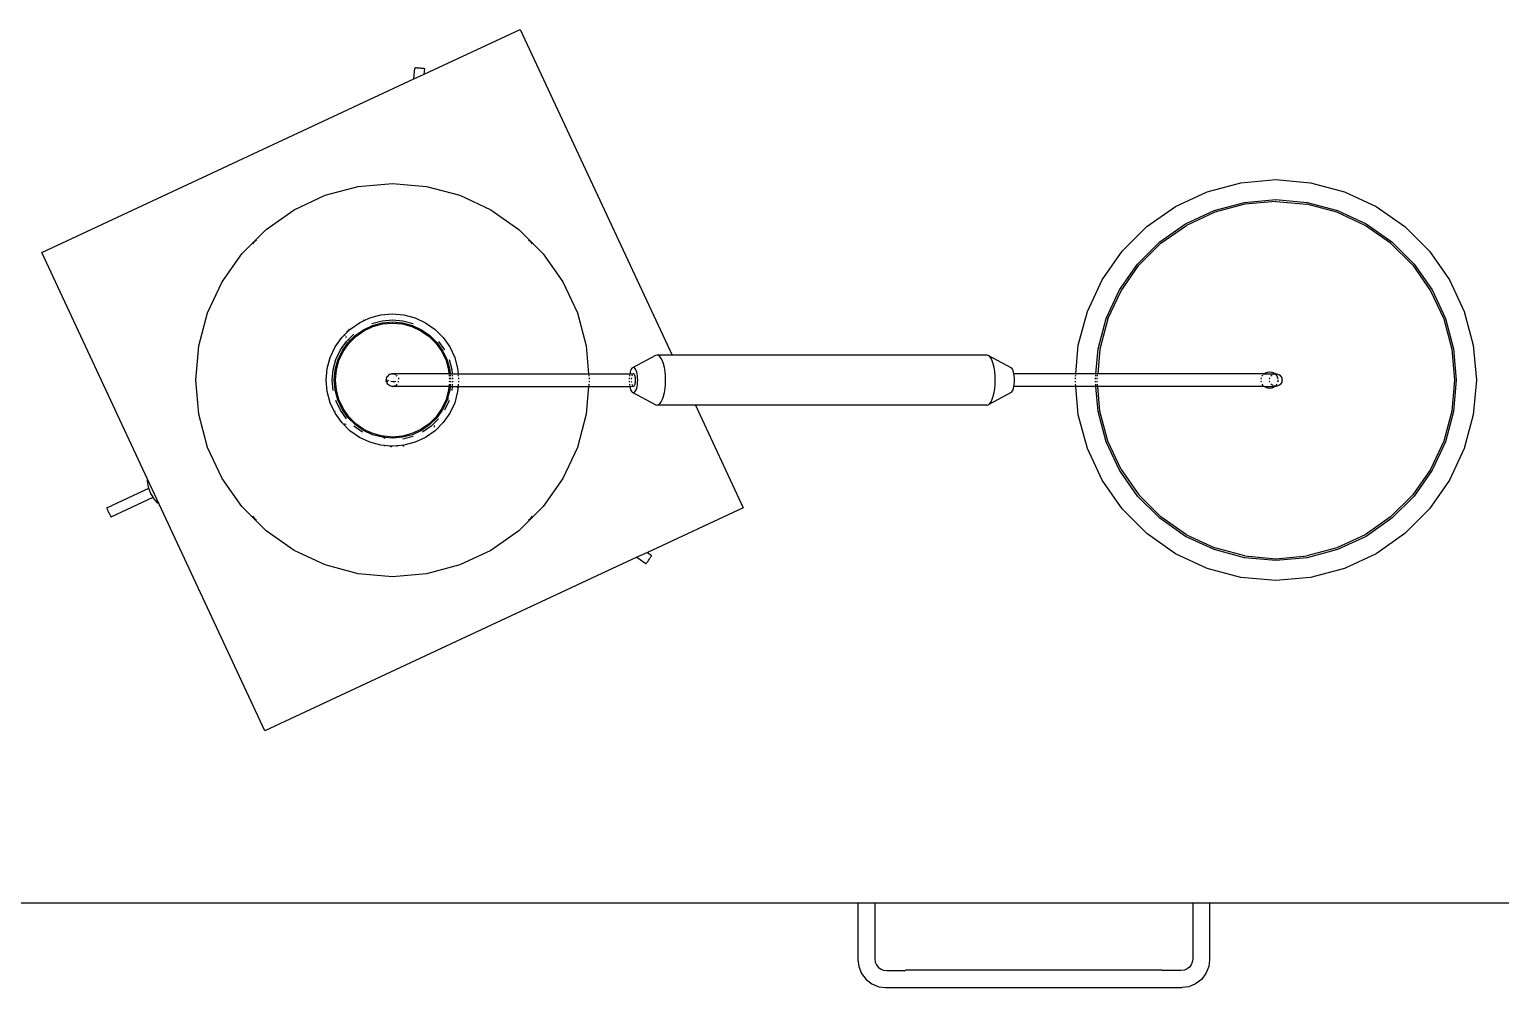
# Model space of a CAD drawing. Header units: metres. Extents: x 2.3 to 15.1, y 3 to 5.1.
# Drawn here: x 5.5207 to 5.9902, y 3.3963 to 3.7022 of the extents above; entities that cross this region are included whole.
import ezdxf

# ---------------------------------------------------------------- set-up
doc = ezdxf.new("R2010")
doc.units = ezdxf.units.M
doc.layers.add('Edges', color=7, linetype='Continuous')

# ---------------------------------------------------------------- blocks, each defined once
blk = doc.blocks.new('Chemistry Lab table pl')
at = {"layer": 'Edges'}
for p, q in [((5.64671, 3.68796), (5.67731, 3.70223)), ((5.67731, 3.70223), (5.72578, 3.59828)), ((5.52461, 3.63102), (5.64336, 3.6864)), ((5.64336, 3.6864), (5.64367, 3.68988)), ((5.64336, 3.6864), (5.64671, 3.68796)), ((5.64369, 3.68989), (5.64367, 3.68988)), ((5.64367, 3.68988), (5.64369, 3.68986)), ((5.64377, 3.6899), (5.64369, 3.68989)), ((5.64369, 3.68986), (5.64376, 3.68983)), ((5.64389, 3.68991), (5.64377, 3.6899)), ((5.64405, 3.68991), (5.64389, 3.68991)), ((5.64424, 3.68991), (5.64405, 3.68991)), ((5.64447, 3.6899), (5.64424, 3.68991)), ((5.64472, 3.68988), (5.64447, 3.6899)), ((5.64499, 3.68986), (5.64472, 3.68988)), ((5.64527, 3.68984), (5.64499, 3.68986)), ((5.64555, 3.68981), (5.64527, 3.68984)), ((5.64581, 3.68979), (5.64555, 3.68981)), ((5.64607, 3.68976), (5.64581, 3.68979)), ((5.64629, 3.68973), (5.64607, 3.68976)), ((5.64649, 3.6897), (5.64629, 3.68973)), ((5.64665, 3.68967), (5.64649, 3.6897)), ((5.64676, 3.68964), (5.64665, 3.68967)), ((5.64671, 3.68796), (5.64685, 3.6896)), ((5.64683, 3.68962), (5.64676, 3.68964)), ((5.64685, 3.6896), (5.64683, 3.68962)), ((5.62566, 3.65211), (5.63656, 3.65306)), ((5.63656, 3.65306), (5.64746, 3.65211)), ((5.89658, 3.65042), (5.90735, 3.6533)), ((5.90735, 3.6533), (5.91847, 3.65428)), ((5.91847, 3.65428), (5.92958, 3.6533)), ((5.92958, 3.6533), (5.94036, 3.65042)), ((5.60517, 3.64465), (5.61509, 3.64927)), ((5.61509, 3.64927), (5.62566, 3.65211)), ((5.64746, 3.65211), (5.65803, 3.64927)), ((5.65803, 3.64927), (5.66795, 3.64465)), ((5.88647, 3.6457), (5.89658, 3.65042)), ((5.94036, 3.65042), (5.95047, 3.6457)), ((5.5962, 3.63837), (5.60517, 3.64465)), ((5.66795, 3.64465), (5.67692, 3.63837)), ((5.87733, 3.6393), (5.88647, 3.6457)), ((5.88967, 3.64016), (5.89877, 3.6444)), ((5.89896, 3.64386), (5.88996, 3.63966)), ((5.89877, 3.6444), (5.90846, 3.647)), ((5.90856, 3.64643), (5.89896, 3.64386)), ((5.90846, 3.647), (5.91847, 3.64788)), ((5.91847, 3.6473), (5.90856, 3.64643)), ((5.91847, 3.64788), (5.92847, 3.647)), ((5.91847, 3.6473), (5.92837, 3.64643)), ((5.93797, 3.64386), (5.92837, 3.64643)), ((5.92847, 3.647), (5.93817, 3.6444)), ((5.94698, 3.63966), (5.93797, 3.64386)), ((5.93817, 3.6444), (5.94727, 3.64016)), ((5.95047, 3.6457), (5.95961, 3.6393)), ((5.86944, 3.63142), (5.87733, 3.6393)), ((5.88144, 3.6344), (5.88967, 3.64016)), ((5.88181, 3.63396), (5.88996, 3.63966)), ((5.95512, 3.63396), (5.94698, 3.63966)), ((5.94727, 3.64016), (5.95549, 3.6344)), ((5.95961, 3.6393), (5.96749, 3.63142)), ((5.58847, 3.63063), (5.5962, 3.63837)), ((5.59244, 3.6344), (5.59186, 3.63372)), ((5.59312, 3.63497), (5.59244, 3.6344)), ((5.67692, 3.63837), (5.68465, 3.63063)), ((5.68068, 3.6344), (5.68, 3.63497)), ((5.68126, 3.63372), (5.68068, 3.6344)), ((5.87434, 3.6273), (5.88144, 3.6344)), ((5.95549, 3.6344), (5.96259, 3.6273)), ((5.55835, 3.55867), (5.52461, 3.63102)), ((5.58219, 3.62167), (5.58847, 3.63063)), ((5.68465, 3.63063), (5.69093, 3.62167)), ((5.86304, 3.62228), (5.86944, 3.63142)), ((5.87478, 3.62693), (5.88181, 3.63396)), ((5.95512, 3.63396), (5.96215, 3.62693)), ((5.96749, 3.63142), (5.97389, 3.62228)), ((5.86858, 3.61908), (5.87434, 3.6273)), ((5.86908, 3.61879), (5.87478, 3.62693)), ((5.96215, 3.62693), (5.96785, 3.61879)), ((5.96259, 3.6273), (5.96835, 3.61908)), ((5.57756, 3.61175), (5.58219, 3.62167)), ((5.69093, 3.62167), (5.69556, 3.61175)), ((5.85833, 3.61217), (5.86304, 3.62228)), ((5.97389, 3.62228), (5.97861, 3.61217)), ((5.86434, 3.60998), (5.86858, 3.61908)), ((5.86488, 3.60978), (5.86908, 3.61879)), ((5.96785, 3.61879), (5.97205, 3.60978)), ((5.96835, 3.61908), (5.97259, 3.60998)), ((5.57473, 3.60118), (5.57756, 3.61175)), ((5.62934, 3.61012), (5.63289, 3.61108)), ((5.63289, 3.61108), (5.63656, 3.6114)), ((5.63656, 3.6114), (5.64023, 3.61108)), ((5.64023, 3.61108), (5.64378, 3.61012)), ((5.69556, 3.61175), (5.69839, 3.60118)), ((5.85544, 3.60139), (5.85833, 3.61217)), ((5.97861, 3.61217), (5.98149, 3.60139)), ((5.62128, 3.60475), (5.62298, 3.60646)), ((5.62191, 3.60571), (5.62223, 3.60594)), ((5.62223, 3.60594), (5.62271, 3.60643)), ((5.62271, 3.60643), (5.62284, 3.60663)), ((5.62298, 3.60646), (5.626, 3.60857)), ((5.62463, 3.60449), (5.62728, 3.60635)), ((5.62487, 3.60421), (5.62746, 3.60603)), ((5.626, 3.60857), (5.62755, 3.60929)), ((5.62728, 3.60635), (5.63021, 3.60772)), ((5.62739, 3.60945), (5.62737, 3.60947)), ((5.62755, 3.60929), (5.62739, 3.60945)), ((5.62746, 3.60603), (5.63034, 3.60737)), ((5.62755, 3.60929), (5.62934, 3.61012)), ((5.62999, 3.60832), (5.63323, 3.60919)), ((5.63021, 3.60772), (5.63334, 3.60855)), ((5.63034, 3.60737), (5.6334, 3.60819)), ((5.63323, 3.60919), (5.63656, 3.60948)), ((5.63334, 3.60855), (5.63656, 3.60884)), ((5.6334, 3.60819), (5.63656, 3.60847)), ((5.63656, 3.60948), (5.63989, 3.60919)), ((5.63656, 3.60884), (5.63978, 3.60855)), ((5.63656, 3.60847), (5.63972, 3.60819)), ((5.63972, 3.60819), (5.64278, 3.60737)), ((5.63978, 3.60855), (5.64291, 3.60772)), ((5.63989, 3.60919), (5.64313, 3.60832)), ((5.64278, 3.60737), (5.64565, 3.60603)), ((5.64291, 3.60772), (5.64584, 3.60635)), ((5.64378, 3.61012), (5.64712, 3.60857)), ((5.64565, 3.60603), (5.64825, 3.60421)), ((5.64584, 3.60635), (5.64849, 3.60449)), ((5.64611, 3.60682), (5.64609, 3.60684)), ((5.64712, 3.60857), (5.65013, 3.60646)), ((5.65013, 3.60646), (5.65274, 3.60385)), ((5.86174, 3.60028), (5.86434, 3.60998)), ((5.86488, 3.60978), (5.86231, 3.60018)), ((5.97205, 3.60978), (5.97462, 3.60018)), ((5.97259, 3.60998), (5.97519, 3.60028)), ((5.57378, 3.59028), (5.57473, 3.60118)), ((5.61827, 3.60084), (5.62038, 3.60385)), ((5.61993, 3.59988), (5.62185, 3.60262)), ((5.62038, 3.60385), (5.62128, 3.60475)), ((5.62049, 3.59956), (5.62234, 3.60221)), ((5.62081, 3.59937), (5.62263, 3.60197)), ((5.62117, 3.60498), (5.62128, 3.60475)), ((5.62128, 3.60475), (5.62139, 3.6045)), ((5.62156, 3.60424), (5.62179, 3.60391)), ((5.62185, 3.60262), (5.62249, 3.60326)), ((5.62234, 3.60221), (5.62302, 3.60292)), ((5.62249, 3.60326), (5.62422, 3.60498)), ((5.62249, 3.60326), (5.62287, 3.60299)), ((5.62263, 3.60197), (5.6234, 3.60274)), ((5.62287, 3.60299), (5.62296, 3.60295)), ((5.62302, 3.60292), (5.62463, 3.60449)), ((5.62302, 3.60292), (5.6234, 3.60274)), ((5.6234, 3.60274), (5.62487, 3.60421)), ((5.64825, 3.60421), (5.65049, 3.60197)), ((5.64849, 3.60449), (5.65078, 3.60221)), ((5.65049, 3.60197), (5.65231, 3.59937)), ((5.65078, 3.60221), (5.65263, 3.59956)), ((5.65127, 3.60262), (5.65319, 3.59988)), ((5.65274, 3.60385), (5.65485, 3.60084)), ((5.69839, 3.60118), (5.69917, 3.59228)), ((5.85464, 3.59228), (5.85544, 3.60139)), ((5.98149, 3.60139), (5.98247, 3.59028)), ((5.61576, 3.59394), (5.61671, 3.5975)), ((5.61671, 3.5975), (5.61827, 3.60084)), ((5.61765, 3.59361), (5.61852, 3.59684)), ((5.61828, 3.5935), (5.61912, 3.59662)), ((5.61852, 3.59684), (5.61993, 3.59988)), ((5.61865, 3.59344), (5.61947, 3.5965)), ((5.61912, 3.59662), (5.62049, 3.59956)), ((5.61947, 3.5965), (5.62081, 3.59937)), ((5.65231, 3.59937), (5.65365, 3.5965)), ((5.65263, 3.59956), (5.654, 3.59662)), ((5.65365, 3.5965), (5.65447, 3.59344)), ((5.654, 3.59662), (5.65484, 3.5935)), ((5.6546, 3.59684), (5.65547, 3.59361)), ((5.65485, 3.60084), (5.65641, 3.5975)), ((5.65641, 3.5975), (5.65736, 3.59394)), ((5.72049, 3.59816), (5.71321, 3.59422)), ((5.72097, 3.59828), (5.72049, 3.59816)), ((5.72144, 3.59816), (5.72097, 3.59828)), ((5.72578, 3.59828), (5.72097, 3.59828)), ((5.7219, 3.59779), (5.72144, 3.59816)), ((5.72233, 3.5972), (5.7219, 3.59779)), ((5.72272, 3.59641), (5.72233, 3.5972)), ((5.82621, 3.59828), (5.72578, 3.59828)), ((5.82669, 3.59816), (5.82621, 3.59828)), ((5.82715, 3.59779), (5.82669, 3.59816)), ((5.83397, 3.59422), (5.82669, 3.59816)), ((5.82758, 3.5972), (5.82715, 3.59779)), ((5.82797, 3.59641), (5.82758, 3.5972)), ((5.86104, 3.59228), (5.86174, 3.60028)), ((5.86231, 3.60018), (5.86162, 3.59228)), ((5.97462, 3.60018), (5.97549, 3.59028)), ((5.97519, 3.60028), (5.97607, 3.59028)), ((5.61544, 3.59028), (5.61576, 3.59394)), ((5.61736, 3.59028), (5.61765, 3.59361)), ((5.618, 3.59028), (5.61828, 3.5935)), ((5.61837, 3.59028), (5.61865, 3.59344)), ((5.63527, 3.59181), (5.63503, 3.59156)), ((5.63556, 3.59201), (5.63527, 3.59181)), ((5.63588, 3.59216), (5.63556, 3.59201)), ((5.63588, 3.59216), (5.63621, 3.59225)), ((5.63656, 3.59228), (5.63621, 3.59225)), ((5.63656, 3.59228), (5.63665, 3.59227)), ((5.63665, 3.59227), (5.63671, 3.59228)), ((5.63671, 3.59228), (5.63682, 3.59225)), ((5.63691, 3.59225), (5.63682, 3.59225)), ((5.63691, 3.59225), (5.63699, 3.59222)), ((5.63699, 3.59222), (5.63716, 3.59228)), ((5.63724, 3.59216), (5.63699, 3.59222)), ((5.65457, 3.59228), (5.63716, 3.59228)), ((5.63724, 3.59216), (5.63756, 3.59201)), ((5.63809, 3.59156), (5.63784, 3.59181)), ((5.65447, 3.59344), (5.65457, 3.59228)), ((5.65457, 3.59228), (5.6546, 3.59201)), ((5.65457, 3.59228), (5.65494, 3.59228)), ((5.65461, 3.59181), (5.65464, 3.59156)), ((5.65484, 3.5935), (5.65494, 3.59228)), ((5.65494, 3.59228), (5.65497, 3.59201)), ((5.65494, 3.59228), (5.65558, 3.59228)), ((5.65499, 3.59181), (5.65501, 3.59156)), ((5.65547, 3.59361), (5.65558, 3.59228)), ((5.65558, 3.59228), (5.65561, 3.59201)), ((5.65558, 3.59228), (5.6575, 3.59228)), ((5.65563, 3.59181), (5.65565, 3.59156)), ((5.65736, 3.59394), (5.6575, 3.59228)), ((5.6575, 3.59228), (5.65753, 3.59201)), ((5.6575, 3.59228), (5.69917, 3.59228)), ((5.65755, 3.59181), (5.65757, 3.59156)), ((5.69917, 3.59228), (5.69919, 3.59201)), ((5.69917, 3.59228), (5.71226, 3.59228)), ((5.69921, 3.59181), (5.69923, 3.59156)), ((5.71219, 3.59181), (5.71216, 3.59164)), ((5.71226, 3.59228), (5.71222, 3.59201)), ((5.7124, 3.59285), (5.71226, 3.59228)), ((5.71226, 3.59228), (5.71333, 3.59225)), ((5.71257, 3.59334), (5.7124, 3.59285)), ((5.71276, 3.59374), (5.71257, 3.59334)), ((5.71298, 3.59404), (5.71276, 3.59374)), ((5.71301, 3.59181), (5.71292, 3.59156)), ((5.71321, 3.59422), (5.71298, 3.59404)), ((5.71321, 3.59216), (5.71311, 3.59201)), ((5.71345, 3.59428), (5.71321, 3.59422)), ((5.71333, 3.59225), (5.71321, 3.59216)), ((5.71345, 3.59228), (5.71333, 3.59225)), ((5.71369, 3.59422), (5.71345, 3.59428)), ((5.71357, 3.59225), (5.71345, 3.59228)), ((5.71368, 3.59216), (5.71357, 3.59225)), ((5.71379, 3.59201), (5.71368, 3.59216)), ((5.71392, 3.59404), (5.71369, 3.59422)), ((5.71389, 3.59181), (5.71379, 3.59201)), ((5.71397, 3.59156), (5.71389, 3.59181)), ((5.71413, 3.59374), (5.71392, 3.59404)), ((5.71433, 3.59334), (5.71413, 3.59374)), ((5.7145, 3.59285), (5.71433, 3.59334)), ((5.71463, 3.59228), (5.7145, 3.59285)), ((5.71473, 3.59164), (5.71463, 3.59228)), ((5.72306, 3.59542), (5.72272, 3.59641)), ((5.72334, 3.59428), (5.72306, 3.59542)), ((5.72354, 3.59301), (5.72334, 3.59428)), ((5.72366, 3.59167), (5.72354, 3.59301)), ((5.82831, 3.59542), (5.82797, 3.59641)), ((5.82858, 3.59428), (5.82831, 3.59542)), ((5.82878, 3.59301), (5.82858, 3.59428)), ((5.82891, 3.59167), (5.82878, 3.59301)), ((5.8342, 3.59404), (5.83397, 3.59422)), ((5.83441, 3.59374), (5.8342, 3.59404)), ((5.83461, 3.59334), (5.83441, 3.59374)), ((5.83478, 3.59285), (5.83461, 3.59334)), ((5.83491, 3.59228), (5.83478, 3.59285)), ((5.83501, 3.59164), (5.83491, 3.59228)), ((5.85464, 3.59228), (5.83491, 3.59228)), ((5.85458, 3.59156), (5.8546, 3.59181)), ((5.85462, 3.59201), (5.85464, 3.59228)), ((5.86104, 3.59228), (5.85464, 3.59228)), ((5.86098, 3.59156), (5.861, 3.59181)), ((5.86102, 3.59201), (5.86104, 3.59228)), ((5.86162, 3.59228), (5.86104, 3.59228)), ((5.86156, 3.59156), (5.86158, 3.59181)), ((5.86159, 3.59201), (5.86162, 3.59228)), ((5.91473, 3.59228), (5.86162, 3.59228)), ((5.91416, 3.59161), (5.91431, 3.59181)), ((5.91446, 3.59201), (5.91458, 3.59216)), ((5.91458, 3.59216), (5.91473, 3.59228)), ((5.91473, 3.59228), (5.91513, 3.59259)), ((5.91473, 3.59228), (5.91779, 3.59228)), ((5.91513, 3.59259), (5.91578, 3.59285)), ((5.91578, 3.59285), (5.91647, 3.59294)), ((5.91647, 3.59294), (5.91716, 3.59285)), ((5.91693, 3.59156), (5.91718, 3.59181)), ((5.91716, 3.59285), (5.9178, 3.59259)), ((5.91747, 3.59201), (5.91778, 3.59216)), ((5.91778, 3.59216), (5.91812, 3.59225)), ((5.91812, 3.59225), (5.91779, 3.59228)), ((5.9178, 3.59259), (5.91817, 3.59228)), ((5.91817, 3.59228), (5.91812, 3.59225)), ((5.91823, 3.59226), (5.91817, 3.59228)), ((5.91839, 3.59228), (5.91823, 3.59226)), ((5.91823, 3.59226), (5.91835, 3.59216)), ((5.91835, 3.59216), (5.91878, 3.59161)), ((5.91847, 3.59228), (5.91839, 3.59228)), ((5.91847, 3.59228), (5.91881, 3.59225)), ((5.91881, 3.59225), (5.91915, 3.59216)), ((5.91915, 3.59216), (5.91947, 3.59201)), ((5.91947, 3.59201), (5.91975, 3.59181)), ((5.91975, 3.59181), (5.92, 3.59156)), ((5.57473, 3.57937), (5.57378, 3.59028)), ((5.61576, 3.58661), (5.61544, 3.59028)), ((5.61765, 3.58694), (5.61736, 3.59028)), ((5.61828, 3.58705), (5.618, 3.59028)), ((5.61865, 3.58712), (5.61837, 3.59028)), ((5.61947, 3.58406), (5.61865, 3.58712)), ((5.63456, 3.59028), (5.63457, 3.59044)), ((5.63456, 3.59028), (5.63459, 3.58993)), ((5.63459, 3.59058), (5.63457, 3.59044)), ((5.6346, 3.59041), (5.63457, 3.59044)), ((5.63468, 3.59096), (5.63459, 3.59062)), ((5.63459, 3.59062), (5.63459, 3.59058)), ((5.63459, 3.59058), (5.63468, 3.5905)), ((5.63468, 3.58959), (5.63459, 3.58993)), ((5.63496, 3.58982), (5.6346, 3.59041)), ((5.63468, 3.59096), (5.63483, 3.59128)), ((5.63468, 3.5905), (5.63475, 3.59046)), ((5.63468, 3.58959), (5.63483, 3.58928)), ((5.63503, 3.59156), (5.63483, 3.59128)), ((5.63503, 3.58899), (5.63483, 3.58928)), ((5.63505, 3.58959), (5.63496, 3.58982)), ((5.63527, 3.58874), (5.63503, 3.58899)), ((5.63509, 3.59028), (5.63527, 3.59018)), ((5.6353, 3.58873), (5.63524, 3.58899)), ((5.6353, 3.58873), (5.63527, 3.58874)), ((5.63556, 3.58854), (5.6353, 3.58873)), ((5.63556, 3.58854), (5.63588, 3.5884)), ((5.63588, 3.5884), (5.63621, 3.58831)), ((5.63605, 3.58993), (5.63662, 3.58984)), ((5.63656, 3.58828), (5.63621, 3.58831)), ((5.63656, 3.58828), (5.63665, 3.58828)), ((5.63662, 3.58984), (5.63731, 3.58986)), ((5.63665, 3.58828), (5.63671, 3.58828)), ((5.63682, 3.5883), (5.63671, 3.58828)), ((5.63682, 3.5883), (5.63691, 3.58831)), ((5.63691, 3.58831), (5.63699, 3.58833)), ((5.63724, 3.5884), (5.63699, 3.58833)), ((5.63699, 3.58833), (5.63716, 3.58828)), ((5.65457, 3.58828), (5.63716, 3.58828)), ((5.63731, 3.58986), (5.63768, 3.58993)), ((5.63756, 3.58854), (5.63784, 3.58874)), ((5.63784, 3.58874), (5.63809, 3.58899)), ((5.63844, 3.59096), (5.63853, 3.59062)), ((5.63844, 3.58959), (5.63853, 3.58993)), ((5.65447, 3.58712), (5.65387, 3.58488)), ((5.65457, 3.58828), (5.65447, 3.58712)), ((5.65458, 3.5884), (5.65457, 3.58828)), ((5.65457, 3.58828), (5.65494, 3.58828)), ((5.65464, 3.58899), (5.6546, 3.58854)), ((5.65469, 3.59096), (5.65472, 3.59062)), ((5.65472, 3.58993), (5.65469, 3.58959)), ((5.65494, 3.58828), (5.65484, 3.58705)), ((5.65495, 3.5884), (5.65494, 3.58828)), ((5.65494, 3.58828), (5.65558, 3.58828)), ((5.65501, 3.58899), (5.65497, 3.58854)), ((5.65506, 3.59096), (5.65509, 3.59062)), ((5.65509, 3.58993), (5.65506, 3.58959)), ((5.65558, 3.58828), (5.65547, 3.58694)), ((5.65559, 3.5884), (5.65558, 3.58828)), ((5.65558, 3.58828), (5.6575, 3.58828)), ((5.65565, 3.58899), (5.65561, 3.58854)), ((5.6557, 3.59096), (5.65573, 3.59062)), ((5.65573, 3.58993), (5.6557, 3.58959)), ((5.65722, 3.58802), (5.65727, 3.58803)), ((5.65726, 3.58797), (5.65722, 3.58795)), ((5.6575, 3.58828), (5.65736, 3.58661)), ((5.65751, 3.5884), (5.6575, 3.58828)), ((5.6575, 3.58828), (5.69917, 3.58828)), ((5.65757, 3.58899), (5.65753, 3.58854)), ((5.65762, 3.59096), (5.65765, 3.59062)), ((5.65765, 3.58993), (5.65762, 3.58959)), ((5.69917, 3.58828), (5.69839, 3.57937)), ((5.69918, 3.5884), (5.69917, 3.58828)), ((5.69917, 3.58828), (5.71226, 3.58828)), ((5.69923, 3.58899), (5.69919, 3.58854)), ((5.69928, 3.59096), (5.69931, 3.59062)), ((5.69931, 3.58993), (5.69928, 3.58959)), ((5.7121, 3.59096), (5.71209, 3.59062)), ((5.71209, 3.58993), (5.7121, 3.58959)), ((5.71216, 3.59164), (5.71216, 3.59156)), ((5.71216, 3.58899), (5.71216, 3.58891)), ((5.71216, 3.58891), (5.71222, 3.58854)), ((5.71224, 3.5884), (5.71226, 3.58828)), ((5.71226, 3.58828), (5.71333, 3.58831)), ((5.71226, 3.58828), (5.7124, 3.58771)), ((5.7124, 3.58771), (5.71257, 3.58721)), ((5.71257, 3.58721), (5.71276, 3.58681)), ((5.71281, 3.59096), (5.71277, 3.59062)), ((5.71277, 3.58993), (5.71281, 3.58959)), ((5.71292, 3.58899), (5.71301, 3.58874)), ((5.71301, 3.58874), (5.71311, 3.58854)), ((5.71321, 3.5884), (5.71333, 3.58831)), ((5.71333, 3.58831), (5.71345, 3.58828)), ((5.71345, 3.58828), (5.71357, 3.58831)), ((5.71357, 3.58831), (5.71368, 3.5884)), ((5.71368, 3.5884), (5.71379, 3.58854)), ((5.71379, 3.58854), (5.71389, 3.58874)), ((5.71389, 3.58874), (5.71397, 3.58899)), ((5.71404, 3.59128), (5.71397, 3.59156)), ((5.71397, 3.58899), (5.71404, 3.58928)), ((5.71409, 3.59096), (5.71404, 3.59128)), ((5.71404, 3.58928), (5.71409, 3.58959)), ((5.71412, 3.59062), (5.71409, 3.59096)), ((5.71409, 3.58959), (5.71412, 3.58993)), ((5.71413, 3.59028), (5.71412, 3.59062)), ((5.71412, 3.58993), (5.71413, 3.59028)), ((5.71413, 3.58681), (5.71433, 3.58721)), ((5.71433, 3.58721), (5.7145, 3.58771)), ((5.7145, 3.58771), (5.71463, 3.58828)), ((5.71463, 3.58828), (5.71473, 3.58891)), ((5.7148, 3.59097), (5.71473, 3.59164)), ((5.71473, 3.58891), (5.7148, 3.58958)), ((5.71482, 3.59028), (5.7148, 3.59097)), ((5.7148, 3.58958), (5.71482, 3.59028)), ((5.72334, 3.58628), (5.72354, 3.58754)), ((5.72354, 3.58754), (5.72366, 3.58889)), ((5.7237, 3.59028), (5.72366, 3.59167)), ((5.72366, 3.58889), (5.7237, 3.59028)), ((5.82858, 3.58628), (5.82878, 3.58754)), ((5.82878, 3.58754), (5.82891, 3.58889)), ((5.82895, 3.59028), (5.82891, 3.59167)), ((5.82891, 3.58889), (5.82895, 3.59028)), ((5.83441, 3.58681), (5.83461, 3.58721)), ((5.83461, 3.58721), (5.83478, 3.58771)), ((5.83478, 3.58771), (5.83491, 3.58828)), ((5.83491, 3.58828), (5.83501, 3.58891)), ((5.85464, 3.58828), (5.83491, 3.58828)), ((5.83508, 3.59097), (5.83501, 3.59164)), ((5.83501, 3.58891), (5.83508, 3.58958)), ((5.8351, 3.59028), (5.83508, 3.59097)), ((5.83508, 3.58958), (5.8351, 3.59028)), ((5.8545, 3.59062), (5.85453, 3.59096)), ((5.85453, 3.58959), (5.8545, 3.58993)), ((5.85462, 3.58854), (5.85458, 3.58899)), ((5.85464, 3.58828), (5.85463, 3.5884)), ((5.85544, 3.57916), (5.85464, 3.58828)), ((5.86104, 3.58828), (5.85464, 3.58828)), ((5.8609, 3.59062), (5.86093, 3.59096)), ((5.86093, 3.58959), (5.8609, 3.58993)), ((5.86102, 3.58854), (5.86098, 3.58899)), ((5.86104, 3.58828), (5.86103, 3.5884)), ((5.86174, 3.58027), (5.86104, 3.58828)), ((5.86162, 3.58828), (5.86104, 3.58828)), ((5.86147, 3.59062), (5.8615, 3.59096)), ((5.8615, 3.58959), (5.86147, 3.58993)), ((5.86159, 3.58854), (5.86156, 3.58899)), ((5.86162, 3.58828), (5.86161, 3.5884)), ((5.91473, 3.58828), (5.86162, 3.58828)), ((5.86231, 3.58037), (5.86162, 3.58828)), ((5.91385, 3.59062), (5.91389, 3.59096)), ((5.91389, 3.58959), (5.91385, 3.58993)), ((5.91414, 3.59156), (5.91416, 3.59161)), ((5.91416, 3.58894), (5.91414, 3.58899)), ((5.91446, 3.58854), (5.91416, 3.58894)), ((5.91473, 3.58828), (5.91458, 3.58839)), ((5.91513, 3.58797), (5.91473, 3.58828)), ((5.91473, 3.58828), (5.91779, 3.58828)), ((5.91578, 3.5877), (5.91513, 3.58797)), ((5.91647, 3.58761), (5.91578, 3.5877)), ((5.91716, 3.5877), (5.91647, 3.58761)), ((5.9165, 3.59062), (5.91659, 3.59096)), ((5.91659, 3.58959), (5.9165, 3.58993)), ((5.91718, 3.58874), (5.91693, 3.58899)), ((5.9178, 3.58797), (5.91716, 3.5877)), ((5.91747, 3.58854), (5.91718, 3.58874)), ((5.91812, 3.58831), (5.91778, 3.5884)), ((5.91812, 3.58831), (5.91779, 3.58828)), ((5.91817, 3.58828), (5.9178, 3.58797)), ((5.91817, 3.58828), (5.91812, 3.58831)), ((5.9182, 3.58828), (5.91817, 3.58828)), ((5.91823, 3.5883), (5.9182, 3.58828)), ((5.91835, 3.58839), (5.91823, 3.5883)), ((5.91839, 3.58828), (5.91823, 3.5883)), ((5.91847, 3.58828), (5.91839, 3.58828)), ((5.91878, 3.58894), (5.91847, 3.58854)), ((5.91881, 3.58831), (5.91847, 3.58828)), ((5.91878, 3.59161), (5.91904, 3.59097)), ((5.9188, 3.58899), (5.91878, 3.58894)), ((5.91915, 3.5884), (5.91881, 3.58831)), ((5.91904, 3.59097), (5.91909, 3.59062)), ((5.91909, 3.58993), (5.91904, 3.58959)), ((5.91913, 3.59028), (5.91909, 3.58996)), ((5.91947, 3.58854), (5.91915, 3.5884)), ((5.91975, 3.58874), (5.91947, 3.58854)), ((5.92, 3.58899), (5.91975, 3.58874)), ((5.92, 3.59156), (5.9202, 3.59128)), ((5.9202, 3.58928), (5.92, 3.58899)), ((5.9202, 3.59128), (5.92035, 3.59096)), ((5.92035, 3.58959), (5.9202, 3.58928)), ((5.92035, 3.59096), (5.92044, 3.59062)), ((5.92044, 3.58993), (5.92035, 3.58959)), ((5.92044, 3.59062), (5.92047, 3.59028)), ((5.92047, 3.59028), (5.92044, 3.58993)), ((5.97549, 3.59028), (5.97462, 3.58037)), ((5.97607, 3.59028), (5.97519, 3.58027)), ((5.98247, 3.59028), (5.98149, 3.57916)), ((5.61671, 3.58305), (5.61576, 3.58661)), ((5.61827, 3.57972), (5.61671, 3.58305)), ((5.61912, 3.58393), (5.61828, 3.58705)), ((5.61993, 3.58068), (5.61852, 3.58371)), ((5.62049, 3.581), (5.61912, 3.58393)), ((5.62081, 3.58118), (5.61947, 3.58406)), ((5.65365, 3.58406), (5.65231, 3.58118)), ((5.654, 3.58393), (5.65263, 3.581)), ((5.6546, 3.58371), (5.65319, 3.58068)), ((5.65387, 3.58488), (5.65365, 3.58406)), ((5.65416, 3.58454), (5.65387, 3.58488)), ((5.65416, 3.58454), (5.654, 3.58393)), ((5.65484, 3.58705), (5.65416, 3.58454)), ((5.65423, 3.58446), (5.65416, 3.58454)), ((5.65446, 3.58412), (5.65431, 3.58436)), ((5.65457, 3.58393), (5.65451, 3.58402)), ((5.65641, 3.58305), (5.65485, 3.57972)), ((5.65736, 3.58661), (5.65641, 3.58305)), ((5.71276, 3.58681), (5.71298, 3.58652)), ((5.71298, 3.58652), (5.71321, 3.58634)), ((5.72049, 3.5824), (5.71321, 3.58634)), ((5.71321, 3.58634), (5.71345, 3.58628)), ((5.71345, 3.58628), (5.71369, 3.58634)), ((5.71369, 3.58634), (5.71392, 3.58652)), ((5.71392, 3.58652), (5.71413, 3.58681)), ((5.72049, 3.5824), (5.72097, 3.58228)), ((5.72097, 3.58228), (5.72144, 3.5824)), ((5.72144, 3.5824), (5.7219, 3.58276)), ((5.7219, 3.58276), (5.72233, 3.58335)), ((5.72233, 3.58335), (5.72272, 3.58415)), ((5.72272, 3.58415), (5.72306, 3.58513)), ((5.72306, 3.58513), (5.72334, 3.58628)), ((5.73318, 3.5824), (5.73324, 3.58228)), ((5.82574, 3.5824), (5.82621, 3.58228)), ((5.82621, 3.58228), (5.82669, 3.5824)), ((5.83397, 3.58634), (5.82669, 3.5824)), ((5.82669, 3.5824), (5.82715, 3.58276)), ((5.82715, 3.58276), (5.82758, 3.58335)), ((5.82758, 3.58335), (5.82797, 3.58415)), ((5.82797, 3.58415), (5.82831, 3.58513)), ((5.82831, 3.58513), (5.82858, 3.58628)), ((5.83397, 3.58634), (5.8342, 3.58652)), ((5.8342, 3.58652), (5.83441, 3.58681)), ((5.57756, 3.5688), (5.57473, 3.57937)), ((5.61829, 3.58028), (5.61818, 3.5804)), ((5.62038, 3.5767), (5.61827, 3.57972)), ((5.62185, 3.57794), (5.61993, 3.58068)), ((5.62234, 3.57835), (5.62049, 3.581)), ((5.62263, 3.57859), (5.62081, 3.58118)), ((5.62463, 3.57606), (5.62234, 3.57835)), ((5.62487, 3.57634), (5.62263, 3.57859)), ((5.65049, 3.57859), (5.64825, 3.57634)), ((5.65078, 3.57835), (5.64849, 3.57606)), ((5.65127, 3.57794), (5.6489, 3.57557)), ((5.65231, 3.58118), (5.65049, 3.57859)), ((5.65263, 3.581), (5.65078, 3.57835)), ((5.65485, 3.57972), (5.65274, 3.5767)), ((5.69839, 3.57937), (5.69556, 3.5688)), ((5.73324, 3.58228), (5.72097, 3.58228)), ((5.82621, 3.58228), (5.73324, 3.58228)), ((5.73324, 3.58228), (5.74851, 3.54953)), ((5.85833, 3.56839), (5.85544, 3.57916)), ((5.86434, 3.57058), (5.86174, 3.58027)), ((5.86488, 3.57077), (5.86231, 3.58037)), ((5.97462, 3.58037), (5.97205, 3.57077)), ((5.97519, 3.58027), (5.97259, 3.57058)), ((5.98149, 3.57916), (5.97861, 3.56839)), ((5.62298, 3.5741), (5.62038, 3.5767)), ((5.62125, 3.57621), (5.62117, 3.57621)), ((5.62173, 3.57614), (5.62125, 3.57621)), ((5.626, 3.57199), (5.62298, 3.5741)), ((5.62696, 3.57365), (5.62422, 3.57557)), ((5.62728, 3.5742), (5.62463, 3.57606)), ((5.62746, 3.57452), (5.62487, 3.57634)), ((5.63021, 3.57284), (5.62728, 3.5742)), ((5.63034, 3.57318), (5.62746, 3.57452)), ((5.6334, 3.57236), (5.63034, 3.57318)), ((5.64278, 3.57318), (5.63972, 3.57236)), ((5.64565, 3.57452), (5.64278, 3.57318)), ((5.64584, 3.5742), (5.64291, 3.57284)), ((5.64825, 3.57634), (5.64565, 3.57452)), ((5.64849, 3.57606), (5.64584, 3.5742)), ((5.6489, 3.57557), (5.64616, 3.57365)), ((5.65013, 3.5741), (5.64712, 3.57199)), ((5.64992, 3.57524), (5.65001, 3.57582)), ((5.65274, 3.5767), (5.65013, 3.5741)), ((5.58219, 3.55889), (5.57756, 3.5688)), ((5.62934, 3.57043), (5.626, 3.57199)), ((5.63289, 3.56948), (5.62934, 3.57043)), ((5.63334, 3.572), (5.63021, 3.57284)), ((5.63406, 3.56938), (5.63289, 3.56948)), ((5.63385, 3.57195), (5.63334, 3.572)), ((5.63365, 3.57234), (5.6334, 3.57236)), ((5.63378, 3.57212), (5.63365, 3.57234)), ((5.6339, 3.57232), (5.63365, 3.57234)), ((5.63385, 3.57195), (5.63378, 3.57212)), ((5.63388, 3.57186), (5.63385, 3.57195)), ((5.63394, 3.57195), (5.63385, 3.57195)), ((5.6339, 3.57232), (5.6339, 3.57215)), ((5.63656, 3.57209), (5.6339, 3.57232)), ((5.6339, 3.57215), (5.63394, 3.57195)), ((5.63398, 3.57162), (5.63392, 3.57176)), ((5.63394, 3.57195), (5.63396, 3.57186)), ((5.63656, 3.57172), (5.63394, 3.57195)), ((5.63398, 3.57175), (5.634, 3.57162)), ((5.63398, 3.56914), (5.63406, 3.56938)), ((5.63574, 3.56923), (5.63406, 3.56938)), ((5.63574, 3.56923), (5.63624, 3.56896)), ((5.63656, 3.56916), (5.63574, 3.56923)), ((5.63624, 3.56896), (5.63628, 3.56894)), ((5.63972, 3.57236), (5.63656, 3.57209)), ((5.63978, 3.572), (5.63656, 3.57172)), ((5.63815, 3.5693), (5.63656, 3.56916)), ((5.63815, 3.5693), (5.63785, 3.56903)), ((5.64023, 3.56948), (5.63815, 3.5693)), ((5.64291, 3.57284), (5.63978, 3.572)), ((5.64313, 3.57223), (5.63989, 3.57137)), ((5.63989, 3.56921), (5.64018, 3.56939)), ((5.64018, 3.56939), (5.64023, 3.56944)), ((5.64378, 3.57043), (5.64023, 3.56948)), ((5.64712, 3.57199), (5.64378, 3.57043)), ((5.69556, 3.5688), (5.69093, 3.55889)), ((5.86304, 3.55828), (5.85833, 3.56839)), ((5.86858, 3.56148), (5.86434, 3.57058)), ((5.86908, 3.56176), (5.86488, 3.57077)), ((5.97205, 3.57077), (5.96785, 3.56176)), ((5.97259, 3.57058), (5.96835, 3.56148)), ((5.97861, 3.56839), (5.97389, 3.55828)), ((5.87434, 3.55325), (5.86858, 3.56148)), ((5.86908, 3.56176), (5.87478, 3.55362)), ((5.96785, 3.56176), (5.96215, 3.55362)), ((5.96835, 3.56148), (5.96259, 3.55325)), ((5.5454, 3.54953), (5.55878, 3.55577)), ((5.55834, 3.55805), (5.55835, 3.55867)), ((5.55866, 3.55611), (5.55834, 3.55805)), ((5.56207, 3.55068), (5.55835, 3.55867)), ((5.55878, 3.55577), (5.55866, 3.55611)), ((5.55932, 3.55426), (5.55878, 3.55577)), ((5.56013, 3.55287), (5.55932, 3.55426)), ((5.58847, 3.54992), (5.58219, 3.55889)), ((5.69093, 3.55889), (5.68465, 3.54992)), ((5.86944, 3.54914), (5.86304, 3.55828)), ((5.97389, 3.55828), (5.96749, 3.54914)), ((5.5454, 3.54953), (5.54539, 3.5495)), ((5.54542, 3.54952), (5.5454, 3.54953)), ((5.54675, 3.54663), (5.56013, 3.55287)), ((5.56031, 3.55256), (5.56013, 3.55287)), ((5.5616, 3.55107), (5.56031, 3.55256)), ((5.56207, 3.55068), (5.5616, 3.55107)), ((5.59581, 3.47833), (5.56207, 3.55068)), ((5.5962, 3.54218), (5.58847, 3.54992)), ((5.68465, 3.54992), (5.67692, 3.54218)), ((5.74851, 3.54953), (5.71791, 3.53526)), ((5.88144, 3.54615), (5.87434, 3.55325)), ((5.88181, 3.54659), (5.87478, 3.55362)), ((5.96215, 3.55362), (5.95512, 3.54659)), ((5.96259, 3.55325), (5.95549, 3.54615)), ((5.54539, 3.5495), (5.54541, 3.54943)), ((5.54541, 3.54943), (5.54544, 3.54932)), ((5.54547, 3.54946), (5.54542, 3.54952)), ((5.54544, 3.54932), (5.54549, 3.54917)), ((5.54549, 3.54917), (5.54557, 3.54898)), ((5.54557, 3.54898), (5.54565, 3.54877)), ((5.54565, 3.54877), (5.54575, 3.54854)), ((5.54575, 3.54854), (5.54586, 3.54829)), ((5.54586, 3.54829), (5.54598, 3.54804)), ((5.54598, 3.54804), (5.5461, 3.54779)), ((5.5461, 3.54779), (5.54622, 3.54755)), ((5.54622, 3.54755), (5.54633, 3.54732)), ((5.54633, 3.54732), (5.54644, 3.54712)), ((5.54644, 3.54712), (5.54653, 3.54694)), ((5.54653, 3.54694), (5.54661, 3.5468)), ((5.54661, 3.5468), (5.54668, 3.5467)), ((5.54668, 3.5467), (5.54672, 3.54665)), ((5.54672, 3.54665), (5.54675, 3.54663)), ((5.54675, 3.54663), (5.54676, 3.54666)), ((5.59186, 3.54684), (5.59244, 3.54615)), ((5.59244, 3.54615), (5.5927, 3.54593)), ((5.59277, 3.54592), (5.5927, 3.54593)), ((5.59277, 3.54592), (5.59312, 3.54558)), ((5.68, 3.54558), (5.68068, 3.54615)), ((5.68068, 3.54615), (5.68126, 3.54684)), ((5.87733, 3.54125), (5.86944, 3.54914)), ((5.88967, 3.54039), (5.88144, 3.54615)), ((5.88996, 3.54089), (5.88181, 3.54659)), ((5.95512, 3.54659), (5.94698, 3.54089)), ((5.95549, 3.54615), (5.94727, 3.54039)), ((5.96749, 3.54914), (5.95961, 3.54125)), ((5.60517, 3.53591), (5.5962, 3.54218)), ((5.67692, 3.54218), (5.66795, 3.53591)), ((5.88647, 3.53485), (5.87733, 3.54125)), ((5.89877, 3.53615), (5.88967, 3.54039)), ((5.88996, 3.54089), (5.89896, 3.53669)), ((5.94698, 3.54089), (5.93797, 3.53669)), ((5.94727, 3.54039), (5.93817, 3.53615)), ((5.95961, 3.54125), (5.95047, 3.53485)), ((5.61509, 3.53128), (5.60517, 3.53591)), ((5.66795, 3.53591), (5.65803, 3.53128)), ((5.90846, 3.53355), (5.89877, 3.53615)), ((5.90856, 3.53412), (5.89896, 3.53669)), ((5.93797, 3.53669), (5.92837, 3.53412)), ((5.93817, 3.53615), (5.92847, 3.53355)), ((5.71457, 3.5337), (5.59581, 3.47833)), ((5.62566, 3.52845), (5.61509, 3.53128)), ((5.65803, 3.53128), (5.64746, 3.52845)), ((5.71791, 3.53526), (5.71457, 3.5337)), ((5.71457, 3.5337), (5.71743, 3.5317)), ((5.71742, 3.53173), (5.71743, 3.5317)), ((5.71743, 3.5317), (5.71745, 3.53171)), ((5.71745, 3.53171), (5.71751, 3.53176)), ((5.71751, 3.53176), (5.71759, 3.53185)), ((5.71759, 3.53185), (5.7177, 3.53197)), ((5.7177, 3.53197), (5.71782, 3.53212)), ((5.71782, 3.53212), (5.71796, 3.5323)), ((5.71791, 3.53526), (5.71926, 3.53432)), ((5.71796, 3.5323), (5.71811, 3.53251)), ((5.71811, 3.53251), (5.71827, 3.53272)), ((5.71827, 3.53272), (5.71843, 3.53295)), ((5.71843, 3.53295), (5.71859, 3.53318)), ((5.71859, 3.53318), (5.71874, 3.5334)), ((5.71874, 3.5334), (5.71888, 3.53361)), ((5.71888, 3.53361), (5.719, 3.53381)), ((5.719, 3.53381), (5.7191, 3.53398)), ((5.7191, 3.53398), (5.71918, 3.53412)), ((5.71923, 3.53431), (5.71918, 3.53426)), ((5.71918, 3.53412), (5.71923, 3.53422)), ((5.71926, 3.53432), (5.71923, 3.53431)), ((5.71923, 3.53422), (5.71926, 3.53429)), ((5.71926, 3.53429), (5.71926, 3.53432)), ((5.89658, 3.53014), (5.88647, 3.53485)), ((5.91847, 3.53268), (5.90846, 3.53355)), ((5.90856, 3.53412), (5.91847, 3.53325)), ((5.91847, 3.53325), (5.92837, 3.53412)), ((5.92847, 3.53355), (5.91847, 3.53268)), ((5.95047, 3.53485), (5.94036, 3.53014)), ((5.63656, 3.52749), (5.62566, 3.52845)), ((5.64746, 3.52845), (5.63656, 3.52749)), ((5.90735, 3.52725), (5.89658, 3.53014)), ((5.91847, 3.52628), (5.90735, 3.52725)), ((5.92958, 3.52725), (5.91847, 3.52628)), ((5.94036, 3.53014), (5.92958, 3.52725)), ((5.26386, 3.42344), (5.78509, 3.42344)), ((5.78509, 3.42344), (5.78509, 3.40519)), ((5.78509, 3.42344), (5.79052, 3.42344)), ((5.79052, 3.42344), (5.79052, 3.40554)), ((5.79052, 3.42344), (5.89194, 3.42344)), ((5.89194, 3.42344), (5.89194, 3.40554)), ((5.89194, 3.42344), (5.89736, 3.42344)), ((5.89736, 3.42344), (5.89736, 3.40519)), ((5.89736, 3.42344), (6.41859, 3.42344)), ((5.78509, 3.40519), (5.78538, 3.40302)), ((5.79052, 3.40554), (5.79066, 3.40445)), ((5.79066, 3.40445), (5.79101, 3.40359)), ((5.89179, 3.40445), (5.89144, 3.40359)), ((5.89194, 3.40554), (5.89179, 3.40445)), ((5.89736, 3.40519), (5.89708, 3.40302)), ((5.78538, 3.40302), (5.78628, 3.40084)), ((5.78628, 3.40084), (5.78771, 3.39896)), ((5.79101, 3.40359), (5.79157, 3.40285)), ((5.79157, 3.40285), (5.79231, 3.40229)), ((5.79231, 3.40229), (5.79316, 3.40193)), ((5.79316, 3.40193), (5.79425, 3.40179)), ((5.79425, 3.40179), (5.80033, 3.40179)), ((5.88212, 3.40184), (5.80033, 3.40184)), ((5.88821, 3.40179), (5.88212, 3.40179)), ((5.8893, 3.40193), (5.88821, 3.40179)), ((5.89015, 3.40229), (5.8893, 3.40193)), ((5.89088, 3.40285), (5.89015, 3.40229)), ((5.89144, 3.40359), (5.89088, 3.40285)), ((5.89618, 3.40084), (5.89475, 3.39896)), ((5.89708, 3.40302), (5.89618, 3.40084)), ((5.78771, 3.39896), (5.78957, 3.39752)), ((5.78957, 3.39752), (5.79174, 3.39662)), ((5.79174, 3.39662), (5.79389, 3.39633)), ((5.79389, 3.39633), (5.88856, 3.39633)), ((5.89071, 3.39662), (5.88856, 3.39633)), ((5.89288, 3.39752), (5.89071, 3.39662)), ((5.89475, 3.39896), (5.89288, 3.39752))]:
    blk.add_line(p, q, dxfattribs=at)

msp = doc.modelspace()

# ---------------------------------------------------------------- block references
msp.add_blockref('Chemistry Lab table pl', (0, 0))

doc.saveas('drawing.dxf')
